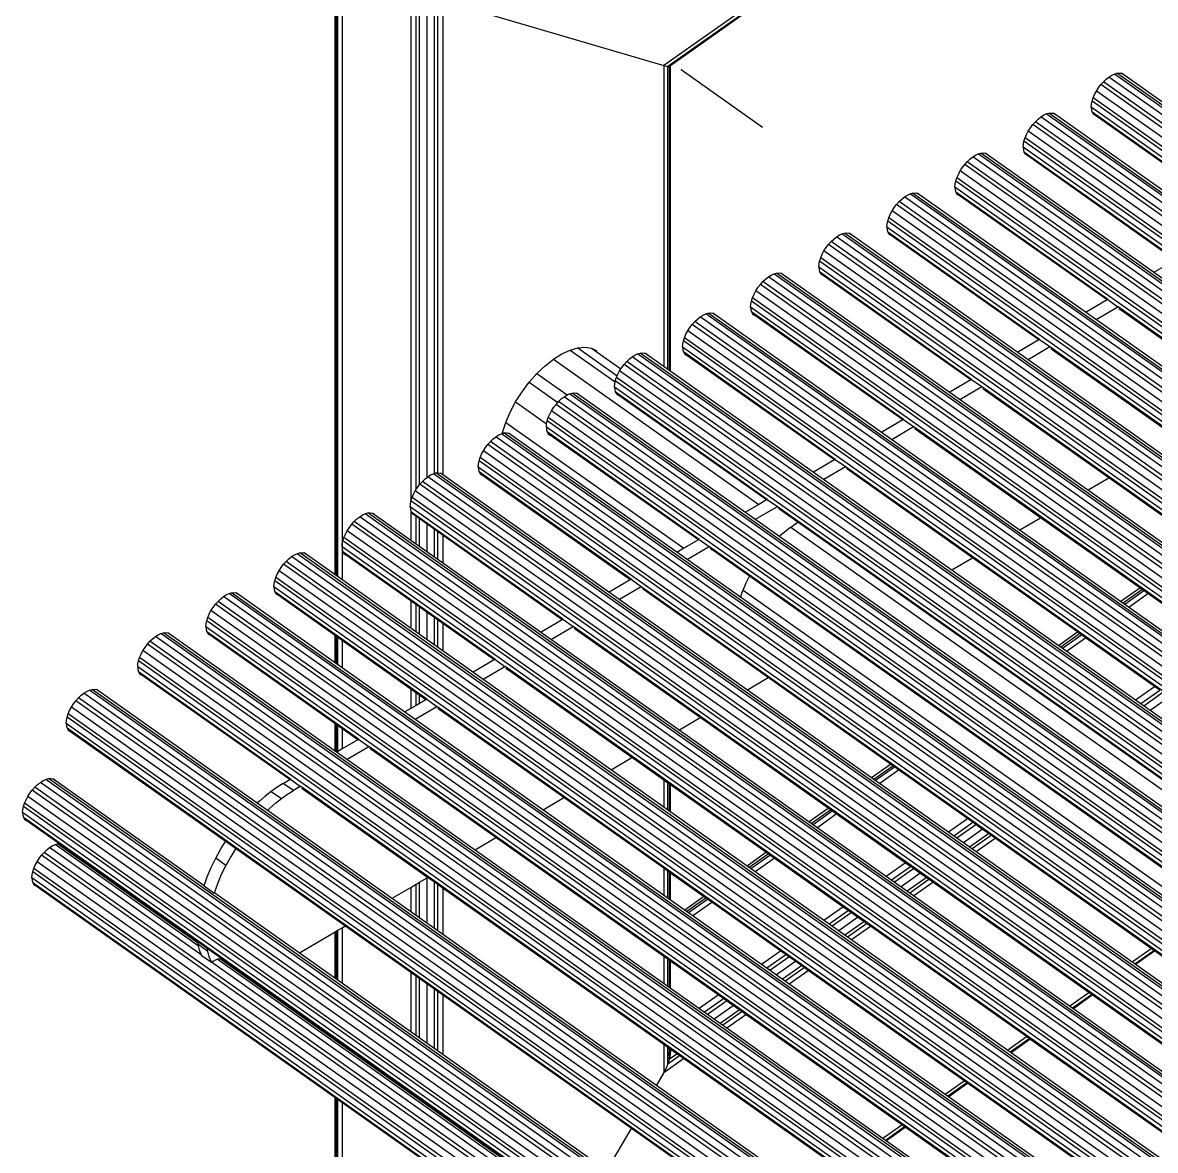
# Model space of a CAD drawing. Header units: millimetres. Extents: x 3440 to 9380, y -3644 to 556.
# Drawn here: x 6934.8 to 7254, y -1542 to -1224.2 of the extents above; entities that cross this region are included whole.
import ezdxf

# ---------------------------------------------------------------- set-up
doc = ezdxf.new("R2010")
doc.units = ezdxf.units.MM

msp = doc.modelspace()

# ---------------------------------------------------------------- linework, layer by layer
for p, q in [((7327.23, -1086.58), (7115.47, -1236.32)), ((7327.4, -1087.52), (7116.61, -1236.57)), ((7327.49, -1087.75), (7117.02, -1236.58)), ((7022.87, -1379.74), (7022.87, -1197.94)), ((7023.21, -1379.98), (7023.21, -1198.54)), ((7023.62, -1380.27), (7023.62, -1198.94)), ((7024.76, -1199.83), (7024.77, -1371.95)), ((7044.16, -1213.54), (7044.16, -1359.22)), ((7045.7, -1355.7), (7045.7, -1214.55)), ((7046.64, -1354.38), (7046.64, -1215.1)), ((7048.72, -1352.35), (7048.72, -1216.22)), ((7050.8, -1351.23), (7050.8, -1217.19)), ((7051.74, -1351.06), (7051.74, -1217.57)), ((7053.28, -1218.11), (7115.47, -1236.32)), ((7053.28, -1351.58), (7053.28, -1218.11)), ((7115.47, -1236.32), (7116.08, -1236.48)), ((7115.47, -1236.32), (7115.47, -1321.04)), ((7116.08, -1236.48), (7116.61, -1236.57)), ((7116.61, -1236.57), (7117.02, -1236.58)), ((7116.61, -1321.85), (7116.61, -1236.57)), ((7117.02, -1236.58), (7117.27, -1236.5)), ((7117.02, -1322.14), (7117.02, -1236.58)), ((7117.36, -1322.38), (7117.36, -1236.43)), ((7120.36, -1237.43), (7120.5, -1237.33)), ((7120.36, -1237.43), (7143.28, -1253.64)), ((7243.15, -1238.48), (7243.81, -1238.41)), ((7243.81, -1238.41), (7244.41, -1238.5)), ((7238.61, -1241.68), (7239.34, -1240.87)), ((7239.34, -1240.87), (7240.1, -1240.15)), ((7537.5, -1451.71), (7239.34, -1240.87)), ((7240.1, -1240.15), (7240.88, -1239.54)), ((7240.88, -1239.54), (7241.66, -1239.04)), ((7539.22, -1450.49), (7240.88, -1239.54)), ((7241.66, -1239.04), (7242.42, -1238.69)), ((7242.42, -1238.69), (7243.15, -1238.48)), ((7540.59, -1449.52), (7242.42, -1238.69)), ((7541.1, -1449.16), (7243.15, -1238.48)), ((7244.41, -1238.5), (7244.92, -1238.74)), ((7541.71, -1448.73), (7244.41, -1238.5)), ((7236.43, -1245.41), (7236.84, -1244.45)), ((7236.84, -1244.45), (7237.35, -1243.49)), ((7237.35, -1243.49), (7237.95, -1242.56)), ((7534.66, -1453.72), (7237.35, -1243.49)), ((7237.95, -1242.56), (7238.61, -1241.68)), ((7536.57, -1452.37), (7238.61, -1241.68)), ((7235.89, -1248.06), (7235.95, -1247.23)), ((7235.95, -1247.23), (7236.13, -1246.34)), ((7236.13, -1246.34), (7236.43, -1245.41)), ((7532.03, -1455.57), (7236.13, -1246.34)), ((7532.84, -1455), (7236.43, -1245.41)), ((7220.91, -1251.41), (7221.69, -1250.8)), ((7221.69, -1250.8), (7222.47, -1250.31)), ((7521.66, -1462.91), (7221.69, -1250.8)), ((7222.47, -1250.31), (7223.23, -1249.95)), ((7223.23, -1249.95), (7223.95, -1249.74)), ((7523.03, -1461.94), (7223.23, -1249.95)), ((7223.95, -1249.74), (7224.62, -1249.68)), ((7523.54, -1461.58), (7223.95, -1249.74)), ((7224.62, -1249.68), (7225.22, -1249.76)), ((7225.22, -1249.76), (7225.73, -1250)), ((7524.15, -1461.14), (7225.22, -1249.76)), ((7530.7, -1456.52), (7235.89, -1248.06)), ((7235.89, -1248.06), (7235.95, -1248.8)), ((7235.95, -1248.8), (7236.13, -1249.43)), ((7236.13, -1249.43), (7236.43, -1249.94)), ((7278.94, -1279.72), (7236.13, -1249.43)), ((7278.72, -1279.84), (7236.43, -1249.94)), ((7236.43, -1249.94), (7236.84, -1250.32)), ((7218.16, -1254.76), (7218.75, -1253.83)), ((7218.75, -1253.83), (7219.42, -1252.95)), ((7219.42, -1252.95), (7220.15, -1252.13)), ((7519.01, -1464.78), (7219.42, -1252.95)), ((7220.15, -1252.13), (7220.91, -1251.41)), ((7519.94, -1464.12), (7220.15, -1252.13)), ((7216.76, -1258.5), (7216.94, -1257.61)), ((7216.94, -1257.61), (7217.24, -1256.67)), ((7514.47, -1467.99), (7216.94, -1257.61)), ((7217.24, -1256.67), (7217.65, -1255.71)), ((7515.28, -1467.42), (7217.24, -1256.67)), ((7217.65, -1255.71), (7218.16, -1254.76)), ((7517.09, -1466.14), (7218.16, -1254.76)), ((7216.7, -1259.32), (7216.76, -1258.5)), ((7513.14, -1468.94), (7216.7, -1259.32)), ((7216.7, -1259.32), (7216.76, -1260.06)), ((7216.76, -1260.06), (7216.94, -1260.69)), ((7216.94, -1260.69), (7217.24, -1261.2)), ((7259.75, -1290.98), (7216.94, -1260.69)), ((7200.23, -1264.21), (7200.95, -1263.4)), ((7200.95, -1263.4), (7201.71, -1262.68)), ((7502.38, -1476.54), (7200.95, -1263.4)), ((7201.71, -1262.68), (7202.5, -1262.06)), ((7202.5, -1262.06), (7203.28, -1261.57)), ((7504.1, -1475.33), (7202.5, -1262.06)), ((7203.28, -1261.57), (7204.04, -1261.22)), ((7204.04, -1261.22), (7204.76, -1261)), ((7505.47, -1474.36), (7204.04, -1261.22)), ((7204.76, -1261), (7205.43, -1260.94)), ((7505.98, -1474), (7204.76, -1261)), ((7205.43, -1260.94), (7206.02, -1261.03)), ((7206.02, -1261.03), (7206.53, -1261.26)), ((7506.59, -1473.56), (7206.02, -1261.03)), ((7259.53, -1291.11), (7217.24, -1261.2)), ((7217.24, -1261.2), (7217.65, -1261.58)), ((7198.05, -1267.93), (7198.46, -1266.98)), ((7198.46, -1266.98), (7198.97, -1266.02)), ((7198.97, -1266.02), (7199.56, -1265.09)), ((7499.53, -1478.55), (7198.97, -1266.02)), ((7199.56, -1265.09), (7200.23, -1264.21)), ((7501.45, -1477.2), (7200.23, -1264.21)), ((7197.5, -1270.58), (7197.56, -1269.76)), ((7197.56, -1269.76), (7197.75, -1268.87)), ((7197.75, -1268.87), (7198.05, -1267.93)), ((7496.91, -1480.41), (7197.75, -1268.87)), ((7497.72, -1479.84), (7198.05, -1267.93)), ((7182.52, -1273.94), (7183.3, -1273.32)), ((7183.3, -1273.32), (7184.08, -1272.83)), ((7486.54, -1487.74), (7183.3, -1273.32)), ((7184.08, -1272.83), (7184.84, -1272.48)), ((7184.84, -1272.48), (7185.57, -1272.27)), ((7487.91, -1486.78), (7184.84, -1272.48)), ((7185.57, -1272.27), (7186.24, -1272.2)), ((7488.42, -1486.41), (7185.57, -1272.27)), ((7186.24, -1272.2), (7186.83, -1272.29)), ((7186.83, -1272.29), (7187.34, -1272.53)), ((7489.03, -1485.98), (7186.83, -1272.29)), ((7495.58, -1481.35), (7197.5, -1270.58)), ((7197.5, -1270.58), (7197.56, -1271.32)), ((7197.56, -1271.32), (7197.75, -1271.95)), ((7197.75, -1271.95), (7198.05, -1272.47)), ((7240.55, -1302.24), (7197.75, -1271.95)), ((7240.34, -1302.37), (7198.05, -1272.47)), ((7198.05, -1272.47), (7198.46, -1272.84)), ((7179.77, -1277.28), (7180.37, -1276.35)), ((7180.37, -1276.35), (7181.04, -1275.47)), ((7181.04, -1275.47), (7181.76, -1274.66)), ((7483.89, -1489.62), (7181.04, -1275.47)), ((7181.76, -1274.66), (7182.52, -1273.94)), ((7484.82, -1488.96), (7181.76, -1274.66)), ((7178.55, -1280.13), (7178.85, -1279.2)), ((7178.85, -1279.2), (7179.26, -1278.24)), ((7480.16, -1492.25), (7178.85, -1279.2)), ((7179.26, -1278.24), (7179.77, -1277.28)), ((7481.97, -1490.97), (7179.77, -1277.28)), ((7178.31, -1281.85), (7178.37, -1281.02)), ((7478.02, -1493.77), (7178.31, -1281.85)), ((7178.31, -1281.85), (7178.37, -1282.58)), ((7178.37, -1281.02), (7178.55, -1280.13)), ((7178.37, -1282.58), (7178.55, -1283.22)), ((7479.35, -1492.83), (7178.55, -1280.13)), ((7161.84, -1286.73), (7162.57, -1285.92)), ((7162.57, -1285.92), (7163.33, -1285.2)), ((7467.58, -1501.6), (7162.57, -1285.92)), ((7163.33, -1285.2), (7164.11, -1284.59)), ((7164.11, -1284.59), (7164.89, -1284.1)), ((7469.06, -1500.22), (7164.11, -1284.59)), ((7164.89, -1284.1), (7165.65, -1283.74)), ((7165.65, -1283.74), (7166.38, -1283.53)), ((7470.35, -1499.2), (7165.65, -1283.74)), ((7166.38, -1283.53), (7167.04, -1283.47)), ((7470.86, -1498.83), (7166.38, -1283.53)), ((7167.04, -1283.47), (7167.64, -1283.55)), ((7167.64, -1283.55), (7168.15, -1283.79)), ((7471.47, -1498.4), (7167.64, -1283.55)), ((7178.55, -1283.22), (7178.85, -1283.73)), ((7221.36, -1313.51), (7178.55, -1283.22)), ((7221.14, -1313.63), (7178.85, -1283.73)), ((7178.85, -1283.73), (7179.26, -1284.11)), ((7159.66, -1290.46), (7160.07, -1289.5)), ((7160.07, -1289.5), (7160.58, -1288.55)), ((7160.58, -1288.55), (7161.18, -1287.62)), ((7465.39, -1504.08), (7160.58, -1288.55)), ((7161.18, -1287.62), (7161.84, -1286.73)), ((7466.82, -1502.39), (7161.84, -1286.73)), ((7159.12, -1293.11), (7159.18, -1292.29)), ((7159.18, -1292.29), (7159.36, -1291.39)), ((7159.36, -1291.39), (7159.66, -1290.46)), ((7463.65, -1506.56), (7159.36, -1291.39)), ((7464.16, -1505.77), (7159.66, -1290.46)), ((7259.53, -1291.11), (7253.63, -1294.57)), ((7144.14, -1296.46), (7144.92, -1295.85)), ((7144.92, -1295.85), (7145.7, -1295.36)), ((7460.15, -1518.75), (7144.92, -1295.85)), ((7145.7, -1295.36), (7146.46, -1295)), ((7146.46, -1295), (7147.18, -1294.79)), ((7460.15, -1516.83), (7146.46, -1295)), ((7147.18, -1294.79), (7147.85, -1294.73)), ((7460.17, -1516.11), (7147.18, -1294.79)), ((7147.85, -1294.73), (7148.45, -1294.82)), ((7148.45, -1294.82), (7148.96, -1295.05)), ((7460.25, -1515.3), (7148.45, -1294.82)), ((7462.86, -1507.89), (7159.12, -1293.11)), ((7159.12, -1293.11), (7159.18, -1293.85)), ((7159.18, -1293.85), (7159.36, -1294.48)), ((7159.36, -1294.48), (7159.66, -1294.99)), ((7202.17, -1324.77), (7159.36, -1294.48)), ((7201.95, -1324.89), (7159.66, -1294.99)), ((7159.66, -1294.99), (7160.07, -1295.37)), ((7141.39, -1299.81), (7141.98, -1298.88)), ((7141.98, -1298.88), (7142.65, -1298)), ((7142.65, -1298), (7143.37, -1297.19)), ((7460.15, -1522.5), (7142.65, -1298)), ((7143.37, -1297.19), (7144.14, -1296.46)), ((7460.15, -1521.18), (7143.37, -1297.19)), ((7140.17, -1302.66), (7140.47, -1301.72)), ((7140.47, -1301.72), (7140.88, -1300.76)), ((7460.15, -1527.77), (7140.47, -1301.72)), ((7140.88, -1300.76), (7141.39, -1299.81)), ((7460.15, -1525.21), (7141.39, -1299.81)), ((7240.55, -1302.24), (7240.34, -1302.37)), ((7240.55, -1302.24), (7243.4, -1304.26)), ((7139.92, -1304.37), (7139.99, -1303.55)), ((7460.15, -1530.8), (7139.92, -1304.37)), ((7139.92, -1304.37), (7139.99, -1305.11)), ((7139.99, -1303.55), (7140.17, -1302.66)), ((7139.99, -1305.11), (7140.17, -1305.74)), ((7460.15, -1528.92), (7140.17, -1302.66)), ((7240.34, -1302.37), (7234.44, -1305.83)), ((7237.29, -1307.85), (7243.4, -1304.26)), ((7243.44, -1304.31), (7243.4, -1304.26)), ((7494.73, -1481.95), (7243.44, -1304.31)), ((7243.69, -1304.74), (7244.1, -1305.12)), ((7279.2, -1329.94), (7244.1, -1305.12)), ((7123.46, -1309.26), (7124.18, -1308.45)), ((7124.18, -1308.45), (7124.94, -1307.73)), ((7460.15, -1546.01), (7124.18, -1308.45)), ((7124.94, -1307.73), (7125.72, -1307.11)), ((7125.72, -1307.11), (7126.5, -1306.62)), ((7460.15, -1543.59), (7125.72, -1307.11)), ((7126.5, -1306.62), (7127.27, -1306.27)), ((7127.27, -1306.27), (7127.99, -1306.06)), ((7460.15, -1541.65), (7127.27, -1306.27)), ((7127.99, -1306.06), (7128.66, -1305.99)), ((7460.15, -1540.93), (7127.99, -1306.06)), ((7128.66, -1305.99), (7129.25, -1306.08)), ((7129.25, -1306.08), (7129.76, -1306.32)), ((7460.15, -1540.06), (7129.25, -1306.08)), ((7140.17, -1305.74), (7140.47, -1306.25)), ((7182.98, -1336.03), (7140.17, -1305.74)), ((7182.76, -1336.16), (7140.47, -1306.25)), ((7140.47, -1306.25), (7140.88, -1306.63)), ((7121.69, -1312.03), (7122.19, -1311.07)), ((7122.19, -1311.07), (7122.79, -1310.14)), ((7460.15, -1550.04), (7122.19, -1311.07)), ((7122.79, -1310.14), (7123.46, -1309.26)), ((7460.15, -1547.34), (7123.46, -1309.26)), ((7120.73, -1315.64), (7120.79, -1314.81)), ((7120.79, -1314.81), (7120.98, -1313.92)), ((7120.98, -1313.92), (7121.28, -1312.99)), ((7460.15, -1553.75), (7120.98, -1313.92)), ((7121.28, -1312.99), (7121.69, -1312.03)), ((7460.15, -1552.6), (7121.28, -1312.99)), ((7221.14, -1313.63), (7215.25, -1317.09)), ((7221.36, -1313.51), (7221.14, -1313.63)), ((7221.36, -1313.51), (7224.21, -1315.52)), ((7084.38, -1319.07), (7086.74, -1317.58)), ((7086.74, -1317.58), (7089.05, -1316.5)), ((7089.05, -1316.5), (7091.24, -1315.86)), ((7089.05, -1316.5), (7101.73, -1325.47)), ((7091.24, -1315.86), (7093.26, -1315.67)), ((7091.24, -1315.86), (7102.32, -1323.7)), ((7093.26, -1315.67), (7095.07, -1315.94)), ((7095.07, -1315.94), (7096.61, -1316.65)), ((7095.07, -1315.94), (7103.35, -1321.79)), ((7106.53, -1318.38), (7107.31, -1317.89)), ((7107.31, -1317.89), (7108.07, -1317.53)), ((7108.07, -1317.53), (7108.8, -1317.32)), ((7460.15, -1566.48), (7108.07, -1317.53)), ((7108.8, -1317.32), (7109.47, -1317.26)), ((7460.15, -1565.76), (7108.8, -1317.32)), ((7109.47, -1317.26), (7110.06, -1317.34)), ((7110.06, -1317.34), (7110.57, -1317.58)), ((7460.15, -1564.89), (7110.06, -1317.34)), ((7460.15, -1555.64), (7120.73, -1315.64)), ((7120.73, -1315.64), (7120.79, -1316.37)), ((7120.79, -1316.37), (7120.98, -1317.01)), ((7120.98, -1317.01), (7121.28, -1317.52)), ((7163.78, -1347.3), (7120.98, -1317.01)), ((7163.57, -1347.42), (7121.28, -1317.52)), ((7121.28, -1317.52), (7121.69, -1317.9)), ((7218.1, -1319.11), (7224.21, -1315.52)), ((7224.24, -1315.57), (7224.21, -1315.52)), ((7477.17, -1494.37), (7224.24, -1315.57)), ((7224.5, -1316), (7224.63, -1316.12)), ((7224.7, -1316.21), (7224.63, -1316.12)), ((7224.7, -1316.21), (7224.77, -1316.26)), ((7224.77, -1316.26), (7224.91, -1316.38)), ((7260.01, -1341.2), (7224.91, -1316.38)), ((7079.7, -1323.11), (7082.01, -1320.93)), ((7082.01, -1320.93), (7084.38, -1319.07)), ((7084.38, -1319.07), (7142.2, -1359.96)), ((7103.35, -1321.79), (7103.6, -1321.41)), ((7103.6, -1321.41), (7104.26, -1320.52)), ((7104.26, -1320.52), (7104.99, -1319.71)), ((7460.15, -1572.17), (7104.26, -1320.52)), ((7104.99, -1319.71), (7105.75, -1318.99)), ((7460.15, -1570.85), (7104.99, -1319.71)), ((7105.75, -1318.99), (7106.53, -1318.38)), ((7460.15, -1568.42), (7106.53, -1318.38)), ((7077.51, -1325.57), (7079.7, -1323.11)), ((7079.7, -1323.11), (7088.19, -1329.11)), ((7101.78, -1325.18), (7102.08, -1324.25)), ((7102.08, -1324.25), (7102.32, -1323.7)), ((7460.15, -1577.44), (7102.08, -1324.25)), ((7102.32, -1323.7), (7102.49, -1323.29)), ((7102.49, -1323.29), (7103, -1322.34)), ((7103, -1322.34), (7103.35, -1321.79)), ((7460.15, -1574.88), (7103, -1322.34)), ((7075.49, -1328.24), (7077.51, -1325.57)), ((7077.51, -1325.57), (7085.55, -1331.25)), ((7101.54, -1326.9), (7101.6, -1326.07)), ((7460.15, -1580.47), (7101.54, -1326.9)), ((7101.54, -1326.9), (7101.6, -1327.64)), ((7101.6, -1326.07), (7101.73, -1325.47)), ((7101.6, -1327.64), (7101.78, -1328.27)), ((7101.73, -1325.47), (7101.78, -1325.18)), ((7460.15, -1578.59), (7101.78, -1325.18)), ((7201.95, -1324.89), (7196.05, -1328.36)), ((7198.91, -1330.37), (7205.02, -1326.78)), ((7202.17, -1324.77), (7201.95, -1324.89)), ((7202.17, -1324.77), (7205.02, -1326.78)), ((7205.05, -1326.83), (7205.02, -1326.78)), ((7462.4, -1508.76), (7205.05, -1326.83)), ((7205.3, -1327.27), (7205.43, -1327.39)), ((7205.51, -1327.47), (7205.43, -1327.39)), ((7205.51, -1327.47), (7205.58, -1327.52)), ((7205.58, -1327.52), (7205.71, -1327.64)), ((7240.82, -1352.47), (7205.71, -1327.64)), ((7073.69, -1331.05), (7075.49, -1328.24)), ((7085.55, -1331.25), (7085.8, -1330.98)), ((7085.8, -1330.98), (7086.56, -1330.25)), ((7460.15, -1595.68), (7085.8, -1330.98)), ((7086.56, -1330.25), (7087.34, -1329.64)), ((7087.34, -1329.64), (7088.12, -1329.15)), ((7460.15, -1593.26), (7087.34, -1329.64)), ((7088.12, -1329.15), (7088.19, -1329.11)), ((7088.19, -1329.11), (7088.88, -1328.79)), ((7088.88, -1328.79), (7089.6, -1328.58)), ((7460.15, -1591.32), (7088.88, -1328.79)), ((7089.6, -1328.58), (7090.27, -1328.52)), ((7460.15, -1590.6), (7089.6, -1328.58)), ((7090.27, -1328.52), (7090.87, -1328.61)), ((7090.87, -1328.61), (7091.38, -1328.84)), ((7460.15, -1589.73), (7090.87, -1328.61)), ((7101.78, -1328.27), (7102.08, -1328.78)), ((7144.59, -1358.56), (7101.78, -1328.27)), ((7144.37, -1358.68), (7102.08, -1328.78)), ((7102.08, -1328.78), (7102.49, -1329.16)), ((7070.91, -1336.85), (7072.15, -1333.95)), ((7072.15, -1333.95), (7073.69, -1331.05)), ((7073.69, -1331.05), (7082.43, -1337.24)), ((7083.3, -1334.55), (7083.81, -1333.6)), ((7083.81, -1333.6), (7084.4, -1332.67)), ((7460.15, -1599.71), (7083.81, -1333.6)), ((7084.4, -1332.67), (7085.07, -1331.79)), ((7085.07, -1331.79), (7085.55, -1331.25)), ((7460.15, -1597.01), (7085.07, -1331.79)), ((7070, -1339.68), (7070.91, -1336.85)), ((7070.91, -1336.85), (7121.1, -1372.34)), ((7082.35, -1338.16), (7082.41, -1337.34)), ((7082.41, -1337.34), (7082.43, -1337.24)), ((7082.43, -1337.24), (7082.59, -1336.45)), ((7082.59, -1336.45), (7082.89, -1335.51)), ((7460.15, -1603.42), (7082.59, -1336.45)), ((7082.89, -1335.51), (7083.3, -1334.55)), ((7460.15, -1602.27), (7082.89, -1335.51)), ((7182.76, -1336.16), (7176.86, -1339.62)), ((7182.98, -1336.03), (7182.76, -1336.16)), ((7182.98, -1336.03), (7185.82, -1338.05)), ((7068.15, -1340.9), (7068.93, -1340.41)), ((7068.93, -1340.41), (7069.69, -1340.06)), ((7069.69, -1340.06), (7069.94, -1339.98)), ((8267.78, -2187.24), (7069.69, -1340.06)), ((7069.94, -1339.98), (7070, -1339.68)), ((7069.94, -1339.98), (7070.28, -1339.88)), ((7070, -1339.68), (7070.28, -1339.88)), ((7070.28, -1339.88), (7070.41, -1339.84)), ((7070.41, -1339.84), (7071.08, -1339.78)), ((8268.5, -2187.02), (7070.41, -1339.84)), ((7071.08, -1339.78), (7071.68, -1339.87)), ((7071.68, -1339.87), (7072.18, -1340.11)), ((8269.77, -2187.05), (7071.68, -1339.87)), ((7460.15, -1605.31), (7082.35, -1338.16)), ((7082.35, -1338.16), (7082.41, -1338.9)), ((7082.41, -1338.9), (7082.59, -1339.53)), ((7082.59, -1339.53), (7082.89, -1340.04)), ((7125.4, -1369.82), (7082.59, -1339.53)), ((7125.18, -1369.95), (7082.89, -1340.04)), ((7082.89, -1340.04), (7083.3, -1340.42)), ((7179.71, -1341.64), (7185.82, -1338.05)), ((7185.86, -1338.1), (7185.82, -1338.05)), ((7460.15, -1532), (7185.86, -1338.1)), ((7186.11, -1338.53), (7186.52, -1338.91)), ((7221.62, -1363.73), (7186.52, -1338.91)), ((7065.21, -1343.93), (7065.88, -1343.05)), ((7065.88, -1343.05), (7066.6, -1342.24)), ((8263.97, -2190.23), (7065.88, -1343.05)), ((7066.6, -1342.24), (7067.36, -1341.52)), ((8264.7, -2189.42), (7066.6, -1342.24)), ((7067.36, -1341.52), (7068.15, -1340.9)), ((8266.24, -2188.08), (7068.15, -1340.9)), ((7063.4, -1347.71), (7063.7, -1346.77)), ((7063.7, -1346.77), (7064.11, -1345.82)), ((8261.79, -2193.95), (7063.7, -1346.77)), ((7064.11, -1345.82), (7064.62, -1344.86)), ((7064.62, -1344.86), (7065.21, -1343.93)), ((8262.71, -2192.04), (7064.62, -1344.86)), ((7063.15, -1349.43), (7063.21, -1348.6)), ((8261.25, -2196.6), (7063.15, -1349.43)), ((7063.15, -1349.43), (7063.21, -1350.16)), ((7063.21, -1348.6), (7063.4, -1347.71)), ((7063.21, -1350.16), (7063.4, -1350.8)), ((8261.49, -2194.89), (7063.4, -1347.71)), ((7163.57, -1347.42), (7157.67, -1350.88)), ((7160.52, -1352.9), (7166.63, -1349.31)), ((7163.78, -1347.3), (7163.57, -1347.42)), ((7163.78, -1347.3), (7166.63, -1349.31)), ((7166.66, -1349.36), (7166.63, -1349.31)), ((7460.15, -1556.84), (7166.66, -1349.36)), ((7166.92, -1349.79), (7167.33, -1350.17)), ((7202.43, -1374.99), (7167.33, -1350.17)), ((7047.41, -1353.5), (7048.17, -1352.78)), ((7048.17, -1352.78), (7048.72, -1352.35)), ((7048.72, -1352.35), (7048.95, -1352.17)), ((7048.95, -1352.17), (7049.73, -1351.68)), ((8247.05, -2199.35), (7048.95, -1352.17)), ((7049.73, -1351.68), (7050.5, -1351.32)), ((7050.5, -1351.32), (7050.8, -1351.23)), ((8248.59, -2198.5), (7050.5, -1351.32)), ((7050.8, -1351.23), (7051.22, -1351.11)), ((7051.22, -1351.11), (7051.74, -1351.06)), ((8249.31, -2198.29), (7051.22, -1351.11)), ((7051.74, -1351.06), (7051.89, -1351.05)), ((7051.89, -1351.05), (7052.48, -1351.13)), ((7052.48, -1351.13), (7052.99, -1351.37)), ((8250.58, -2198.31), (7052.48, -1351.13)), ((7063.4, -1350.8), (7063.7, -1351.31)), ((7106.2, -1381.08), (7063.4, -1350.8)), ((7105.99, -1381.21), (7063.7, -1351.31)), ((7063.7, -1351.31), (7064.11, -1351.69)), ((7234.99, -1355.89), (7240.82, -1352.47)), ((7267.14, -1371.08), (7240.82, -1352.47)), ((7044.91, -1357.08), (7045.42, -1356.12)), ((7045.42, -1356.12), (7045.7, -1355.7)), ((8243.52, -2203.3), (7045.42, -1356.12)), ((7045.7, -1355.7), (7046.02, -1355.19)), ((7046.02, -1355.19), (7046.64, -1354.38)), ((7046.64, -1354.38), (7046.69, -1354.31)), ((7046.69, -1354.31), (7047.41, -1353.5)), ((8244.78, -2201.49), (7046.69, -1354.31)), ((8245.5, -2200.68), (7047.41, -1353.5)), ((7044.02, -1359.86), (7044.16, -1359.22)), ((7044.16, -1359.22), (7044.2, -1358.97)), ((7044.2, -1358.97), (7044.5, -1358.04)), ((8242.3, -2206.15), (7044.2, -1358.97)), ((7044.5, -1358.04), (7044.91, -1357.08)), ((8242.6, -2205.22), (7044.5, -1358.04)), ((7144.37, -1358.68), (7142.2, -1359.96)), ((7144.59, -1358.56), (7144.37, -1358.68)), ((7144.59, -1358.56), (7147.44, -1360.57)), ((7029.76, -1363.43), (7030.54, -1362.94)), ((7030.54, -1362.94), (7031.3, -1362.58)), ((7031.3, -1362.58), (7032.03, -1362.37)), ((8229.4, -2209.76), (7031.3, -1362.58)), ((7032.03, -1362.37), (7032.69, -1362.31)), ((8230.12, -2209.55), (7032.03, -1362.37)), ((7032.69, -1362.31), (7033.29, -1362.4)), ((7033.29, -1362.4), (7033.8, -1362.63)), ((8231.38, -2209.58), (7033.29, -1362.4)), ((7043.96, -1360.69), (7044.02, -1359.86)), ((8242.05, -2207.87), (7043.96, -1360.69)), ((7043.96, -1360.69), (7044.02, -1361.43)), ((7044.02, -1361.43), (7044.16, -1361.89)), ((7044.16, -1361.89), (7044.16, -1369.95)), ((7044.16, -1361.89), (7044.2, -1362.06)), ((7044.2, -1362.06), (7044.5, -1362.57)), ((7087.01, -1392.35), (7044.2, -1362.06)), ((7086.79, -1392.47), (7044.5, -1362.57)), ((7044.5, -1362.57), (7044.91, -1362.95)), ((7142.2, -1359.96), (7138.47, -1362.15)), ((7141.33, -1364.16), (7147.44, -1360.57)), ((7147.47, -1360.62), (7147.44, -1360.57)), ((7460.15, -1581.67), (7147.47, -1360.62)), ((7147.72, -1361.05), (7148.13, -1361.43)), ((7153.21, -1365.02), (7148.13, -1361.43)), ((7026.83, -1366.46), (7027.49, -1365.58)), ((7027.49, -1365.58), (7028.22, -1364.76)), ((8225.59, -2212.76), (7027.49, -1365.58)), ((7028.22, -1364.76), (7028.98, -1364.04)), ((8226.31, -2211.94), (7028.22, -1364.76)), ((7028.98, -1364.04), (7029.76, -1363.43)), ((8227.85, -2210.61), (7029.76, -1363.43)), ((7045.7, -1371.05), (7045.7, -1363.5)), ((7046.64, -1371.71), (7046.64, -1364.17)), ((7048.72, -1373.18), (7048.72, -1365.64)), ((7147.64, -1363.8), (7147.66, -1363.82)), ((7151.23, -1366.34), (7153.21, -1365.02)), ((7460.15, -1581.97), (7153.21, -1365.02)), ((7215.8, -1367.15), (7221.62, -1363.73)), ((7249.58, -1383.5), (7221.62, -1363.73)), ((7025.01, -1370.24), (7025.31, -1369.3)), ((7025.31, -1369.3), (7025.72, -1368.34)), ((8223.4, -2216.48), (7025.31, -1369.3)), ((7025.72, -1368.34), (7026.23, -1367.39)), ((7026.23, -1367.39), (7026.83, -1366.46)), ((8224.32, -2214.57), (7026.23, -1367.39)), ((7050.8, -1374.65), (7050.8, -1367.11)), ((7051.74, -1375.32), (7051.74, -1367.78)), ((7053.28, -1376.41), (7053.28, -1368.87)), ((7148.08, -1368.93), (7148.44, -1368.58)), ((7148.44, -1368.58), (7150.84, -1366.6)), ((7150.84, -1366.6), (7151.23, -1366.34)), ((7151.23, -1366.34), (7460.15, -1584.78)), ((7024.77, -1371.95), (7024.76, -1381.07)), ((7024.77, -1371.95), (7024.83, -1371.13)), ((8222.86, -2219.13), (7024.77, -1371.95)), ((7024.77, -1371.95), (7024.83, -1372.69)), ((7024.83, -1371.13), (7025.01, -1370.24)), ((8223.1, -2217.42), (7025.01, -1370.24)), ((7121.1, -1372.34), (7119.28, -1373.41)), ((7125.18, -1369.95), (7121.1, -1372.34)), ((7122.13, -1375.43), (7128.25, -1371.84)), ((7125.4, -1369.82), (7125.18, -1369.95)), ((7125.4, -1369.82), (7128.25, -1371.84)), ((7128.28, -1371.89), (7128.25, -1371.84)), ((7460.15, -1606.51), (7128.28, -1371.89)), ((7128.53, -1372.32), (7128.94, -1372.7)), ((7009.02, -1376.03), (7009.79, -1375.31)), ((7009.79, -1375.31), (7010.57, -1374.69)), ((7010.57, -1374.69), (7011.35, -1374.2)), ((8208.66, -2221.87), (7010.57, -1374.69)), ((7011.35, -1374.2), (7012.11, -1373.85)), ((7012.11, -1373.85), (7012.83, -1373.63)), ((8210.2, -2221.03), (7012.11, -1373.85)), ((7012.83, -1373.63), (7013.5, -1373.57)), ((8210.93, -2220.81), (7012.83, -1373.63)), ((7013.5, -1373.57), (7014.1, -1373.66)), ((7014.1, -1373.66), (7014.61, -1373.89)), ((8212.19, -2220.84), (7014.1, -1373.66)), ((7024.83, -1372.69), (7025.01, -1373.32)), ((7025.01, -1373.32), (7025.31, -1373.83)), ((7067.82, -1403.61), (7025.01, -1373.32)), ((7067.6, -1403.74), (7025.31, -1373.83)), ((7025.31, -1373.83), (7025.72, -1374.21)), ((7139.56, -1380.2), (7128.94, -1372.7)), ((7196.6, -1378.41), (7202.43, -1374.99)), ((7232.02, -1395.92), (7202.43, -1374.99)), ((7006.53, -1379.61), (7007.04, -1378.65)), ((7007.04, -1378.65), (7007.63, -1377.72)), ((8205.13, -2225.83), (7007.04, -1378.65)), ((7007.63, -1377.72), (7008.3, -1376.84)), ((7008.3, -1376.84), (7009.02, -1376.03)), ((8206.39, -2224.02), (7008.3, -1376.84)), ((8207.12, -2223.21), (7009.02, -1376.03)), ((7005.64, -1382.39), (7005.82, -1381.5)), ((7005.82, -1381.5), (7006.12, -1380.56)), ((8203.91, -2228.68), (7005.82, -1381.5)), ((7006.12, -1380.56), (7006.53, -1379.61)), ((8204.21, -2227.74), (7006.12, -1380.56)), ((7105.99, -1381.21), (7100.09, -1384.67)), ((7106.2, -1381.08), (7105.99, -1381.21)), ((7106.2, -1381.08), (7109.05, -1383.1)), ((7137.78, -1384.14), (7138.62, -1382.05)), ((7138.62, -1382.05), (7139.56, -1380.2)), ((7460.15, -1606.81), (7139.56, -1380.2)), ((6992.16, -1385.47), (6992.92, -1385.11)), ((6992.92, -1385.11), (6993.64, -1384.9)), ((8191.01, -2232.29), (6992.92, -1385.11)), ((6993.64, -1384.9), (6994.31, -1384.83)), ((8191.73, -2232.08), (6993.64, -1384.9)), ((6994.31, -1384.83), (6994.9, -1384.92)), ((6994.9, -1384.92), (6995.41, -1385.16)), ((8193, -2232.1), (6994.9, -1384.92)), ((7005.57, -1383.21), (7005.64, -1382.39)), ((8203.67, -2230.39), (7005.57, -1383.21)), ((7005.57, -1383.21), (7005.64, -1383.95)), ((7005.64, -1383.95), (7005.82, -1384.58)), ((7005.82, -1384.58), (7006.12, -1385.1)), ((7048.63, -1414.87), (7005.82, -1384.58)), ((7048.41, -1415), (7006.12, -1385.1)), ((7006.12, -1385.1), (7006.53, -1385.47)), ((7102.94, -1386.69), (7109.05, -1383.1)), ((7109.09, -1383.15), (7109.05, -1383.1)), ((7476.33, -1642.8), (7109.09, -1383.15)), ((7109.34, -1383.58), (7109.75, -1383.96)), ((7144.85, -1408.78), (7109.75, -1383.96)), ((7135.97, -1383.96), (7135.95, -1383.95)), ((7137.13, -1386.03), (7137.44, -1385)), ((7137.44, -1385), (7137.78, -1384.14)), ((7137.78, -1384.14), (7460.15, -1612.08)), ((7244.25, -1387.27), (7249.58, -1383.5)), ((7244.85, -1387.7), (7250.18, -1383.92)), ((7245.33, -1388.04), (7250.67, -1384.27)), ((7246.53, -1388.89), (7251.87, -1385.11)), ((7250.18, -1383.92), (7249.58, -1383.5)), ((7250.67, -1384.27), (7250.18, -1383.92)), ((7251.87, -1385.11), (7250.67, -1384.27)), ((7271.26, -1398.83), (7251.87, -1385.11)), ((6988.44, -1388.98), (6989.11, -1388.1)), ((6989.11, -1388.1), (6989.83, -1387.29)), ((8187.2, -2235.28), (6989.11, -1388.1)), ((6989.83, -1387.29), (6990.59, -1386.57)), ((8187.92, -2234.47), (6989.83, -1387.29)), ((6990.59, -1386.57), (6991.37, -1385.96)), ((6991.37, -1385.96), (6992.16, -1385.47)), ((8189.47, -2233.14), (6991.37, -1385.96)), ((7044.16, -1387.25), (7044.16, -1394.79)), ((7045.7, -1395.88), (7045.7, -1388.34)), ((6986.93, -1391.83), (6987.34, -1390.87)), ((6987.34, -1390.87), (6987.84, -1389.91)), ((6987.84, -1389.91), (6988.44, -1388.98)), ((8185.94, -2237.09), (6987.84, -1389.91)), ((7046.64, -1396.54), (7046.64, -1389)), ((7048.72, -1398.02), (7048.72, -1390.47)), ((6986.38, -1394.48), (6986.44, -1393.65)), ((8184.47, -2241.66), (6986.38, -1394.48)), ((6986.38, -1394.48), (6986.44, -1395.22)), ((6986.44, -1393.65), (6986.63, -1392.76)), ((6986.63, -1392.76), (6986.93, -1391.83)), ((8184.72, -2239.94), (6986.63, -1392.76)), ((8185.02, -2239.01), (6986.93, -1391.83)), ((7050.8, -1399.49), (7050.8, -1391.95)), ((7051.74, -1400.15), (7051.74, -1392.61)), ((7053.28, -1401.24), (7053.28, -1393.7)), ((7086.79, -1392.47), (7080.9, -1395.93)), ((7083.75, -1397.95), (7089.86, -1394.36)), ((7087.01, -1392.35), (7086.79, -1392.47)), ((7087.01, -1392.35), (7089.86, -1394.36)), ((7089.89, -1394.41), (7089.86, -1394.36)), ((7457.14, -1654.07), (7089.89, -1394.41)), ((7090.15, -1394.84), (7090.56, -1395.22)), ((6970.64, -1398.55), (6971.4, -1397.83)), ((6971.4, -1397.83), (6972.18, -1397.22)), ((6972.18, -1397.22), (6972.96, -1396.73)), ((8170.27, -2244.4), (6972.18, -1397.22)), ((6972.96, -1396.73), (6973.72, -1396.37)), ((6973.72, -1396.37), (6974.45, -1396.16)), ((8171.82, -2243.55), (6973.72, -1396.37)), ((6974.45, -1396.16), (6975.12, -1396.1)), ((8172.54, -2243.34), (6974.45, -1396.16)), ((6975.12, -1396.1), (6975.71, -1396.18)), ((6975.71, -1396.18), (6976.22, -1396.42)), ((8173.8, -2243.36), (6975.71, -1396.18)), ((6986.44, -1395.22), (6986.63, -1395.85)), ((6986.63, -1395.85), (6986.93, -1396.36)), ((7029.43, -1426.14), (6986.63, -1395.85)), ((7029.22, -1426.26), (6986.93, -1396.36)), ((6986.93, -1396.36), (6987.34, -1396.74)), ((7022.87, -1404.57), (7022.87, -1397.03)), ((7023.21, -1404.81), (7023.21, -1397.27)), ((7023.62, -1405.1), (7023.62, -1397.56)), ((7125.66, -1420.04), (7090.56, -1395.22)), ((7226.69, -1399.69), (7232.02, -1395.92)), ((7227.29, -1400.11), (7232.62, -1396.34)), ((7227.77, -1400.46), (7233.11, -1396.68)), ((7228.97, -1401.3), (7234.31, -1397.53)), ((7232.62, -1396.34), (7232.02, -1395.92)), ((7233.11, -1396.68), (7232.62, -1396.34)), ((7234.31, -1397.53), (7233.11, -1396.68)), ((7253.7, -1411.25), (7234.31, -1397.53)), ((6968.14, -1402.13), (6968.65, -1401.18)), ((6968.65, -1401.18), (6969.25, -1400.25)), ((8166.74, -2248.36), (6968.65, -1401.18)), ((6969.25, -1400.25), (6969.91, -1399.37)), ((6969.91, -1399.37), (6970.64, -1398.55)), ((8168.01, -2246.55), (6969.91, -1399.37)), ((8168.73, -2245.73), (6970.64, -1398.55)), ((7024.76, -1398.36), (7024.76, -1405.91)), ((6967.25, -1404.92), (6967.43, -1404.03)), ((6967.43, -1404.03), (6967.73, -1403.09)), ((8165.53, -2251.2), (6967.43, -1404.03)), ((6967.73, -1403.09), (6968.14, -1402.13)), ((8165.83, -2250.27), (6967.73, -1403.09)), ((7067.6, -1403.74), (7061.7, -1407.2)), ((7067.82, -1403.61), (7067.6, -1403.74)), ((7067.82, -1403.61), (7070.67, -1405.63)), ((6967.19, -1405.74), (6967.25, -1404.92)), ((8165.28, -2252.92), (6967.19, -1405.74)), ((6967.19, -1405.74), (6967.25, -1406.48)), ((6967.25, -1406.48), (6967.43, -1407.11)), ((6967.43, -1407.11), (6967.73, -1407.62)), ((7010.24, -1437.4), (6967.43, -1407.11)), ((7010.02, -1437.53), (6967.73, -1407.62)), ((6967.73, -1407.62), (6968.14, -1408)), ((7064.56, -1409.21), (7070.67, -1405.63)), ((7070.7, -1405.67), (7070.67, -1405.63)), ((7437.94, -1665.33), (7070.7, -1405.67)), ((7070.95, -1406.11), (7071.36, -1406.49)), ((7106.47, -1431.31), (7071.36, -1406.49)), ((7139.02, -1412.2), (7144.85, -1408.78)), ((7179.34, -1433.17), (7144.85, -1408.78)), ((6950.51, -1414.48), (6951.27, -1413.76)), ((6951.27, -1413.76), (6952.05, -1413.14)), ((6952.05, -1413.14), (6952.83, -1412.65)), ((8150.14, -2260.32), (6952.05, -1413.14)), ((6952.83, -1412.65), (6953.59, -1412.3)), ((6953.59, -1412.3), (6954.31, -1412.08)), ((8151.68, -2259.47), (6953.59, -1412.3)), ((6954.31, -1412.08), (6954.98, -1412.02)), ((8152.41, -2259.26), (6954.31, -1412.08)), ((6954.98, -1412.02), (6955.58, -1412.11)), ((6955.58, -1412.11), (6956.09, -1412.34)), ((8153.67, -2259.29), (6955.58, -1412.11)), ((7044.16, -1412.08), (7044.16, -1417.5)), ((7045.7, -1416.59), (7045.7, -1413.17)), ((7046.64, -1416.04), (7046.64, -1413.84)), ((7248.37, -1415.02), (7253.7, -1411.25)), ((7249.85, -1416.07), (7255.19, -1412.3)), ((7250.72, -1416.68), (7256.05, -1412.91)), ((7255.19, -1412.3), (7253.7, -1411.25)), ((6948.01, -1418.06), (6948.52, -1417.1)), ((6948.52, -1417.1), (6949.11, -1416.17)), ((8146.61, -2264.28), (6948.52, -1417.1)), ((6949.11, -1416.17), (6949.78, -1415.29)), ((6949.78, -1415.29), (6950.51, -1414.48)), ((8147.87, -2262.47), (6949.78, -1415.29)), ((8148.6, -2261.66), (6950.51, -1414.48)), ((7045.7, -1416.59), (7044.16, -1417.5)), ((7045.36, -1420.48), (7051.48, -1416.89)), ((7046.64, -1416.04), (7045.7, -1416.59)), ((7048.41, -1415), (7046.64, -1416.04)), ((7048.63, -1414.87), (7048.41, -1415)), ((7048.63, -1414.87), (7051.48, -1416.89)), ((7051.51, -1416.94), (7051.48, -1416.89)), ((7418.75, -1676.59), (7051.51, -1416.94)), ((7252.54, -1417.97), (7257.88, -1414.2)), ((6947.12, -1420.84), (6947.3, -1419.95)), ((6947.3, -1419.95), (6947.6, -1419.01)), ((8145.39, -2267.13), (6947.3, -1419.95)), ((6947.6, -1419.01), (6948.01, -1418.06)), ((8145.69, -2266.19), (6947.6, -1419.01)), ((7044.16, -1417.5), (7042.51, -1418.46)), ((7051.76, -1417.37), (7052.17, -1417.75)), ((7087.27, -1442.57), (7052.17, -1417.75)), ((7119.83, -1423.47), (7125.66, -1420.04)), ((7161.78, -1445.59), (7125.66, -1420.04)), ((6947.06, -1421.66), (6947.12, -1420.84)), ((8145.15, -2268.84), (6947.06, -1421.66)), ((6947.06, -1421.66), (6947.12, -1422.4)), ((6947.12, -1422.4), (6947.3, -1423.03)), ((6947.3, -1423.03), (6947.6, -1423.55)), ((8145.39, -2270.21), (6947.3, -1423.03)), ((8145.69, -2270.72), (6947.6, -1423.55)), ((6947.6, -1423.55), (6948.01, -1423.92)), ((7022.87, -1429.41), (7022.87, -1421.86)), ((7023.21, -1429.65), (7023.21, -1422.11)), ((7023.62, -1429.55), (7023.62, -1422.39)), ((7024.76, -1423.2), (7024.76, -1428.88)), ((7029.22, -1426.26), (7024.76, -1428.88)), ((7029.43, -1426.14), (7029.22, -1426.26)), ((7029.43, -1426.14), (7032.28, -1428.15)), ((7023.62, -1429.55), (7023.32, -1429.72)), ((7024.76, -1428.88), (7023.62, -1429.55)), ((7026.17, -1431.74), (7032.28, -1428.15)), ((7032.31, -1428.2), (7032.28, -1428.15)), ((7399.56, -1687.85), (7032.31, -1428.2)), ((7032.57, -1428.63), (7032.7, -1428.75)), ((7032.77, -1428.84), (7032.7, -1428.75)), ((7032.77, -1428.84), (7032.84, -1428.89)), ((7032.84, -1428.89), (7032.98, -1429.01)), ((7068.08, -1453.83), (7032.98, -1429.01)), ((7100.64, -1434.73), (7106.47, -1431.31)), ((7115.47, -1437.67), (7106.47, -1431.31)), ((7174.01, -1436.94), (7179.34, -1433.17)), ((7179.94, -1433.59), (7179.34, -1433.17)), ((7174.61, -1437.36), (7179.94, -1433.59)), ((7175.09, -1437.71), (7180.43, -1433.94)), ((7176.29, -1438.55), (7181.62, -1434.78)), ((7180.43, -1433.94), (7179.94, -1433.59)), ((7181.62, -1434.78), (7180.43, -1433.94)), ((7201.02, -1448.5), (7181.62, -1434.78)), ((6938.22, -1439.63), (6938.98, -1438.91)), ((6938.98, -1438.91), (6939.76, -1438.3)), ((6939.76, -1438.3), (6940.54, -1437.81)), ((8137.85, -2285.48), (6939.76, -1438.3)), ((6940.54, -1437.81), (6941.3, -1437.45)), ((6941.3, -1437.45), (6942.03, -1437.24)), ((8139.39, -2284.63), (6941.3, -1437.45)), ((6942.03, -1437.24), (6942.69, -1437.18)), ((8140.12, -2284.42), (6942.03, -1437.24)), ((6942.69, -1437.18), (6943.29, -1437.27)), ((6943.29, -1437.27), (6943.8, -1437.5)), ((6985.91, -1467.4), (6943.29, -1437.27)), ((7008.22, -1438.59), (7006.53, -1439.65)), ((7008.22, -1438.59), (7010.02, -1437.53)), ((7011.07, -1440.6), (7008.22, -1438.59)), ((7010.02, -1437.53), (7010.24, -1437.4)), ((7010.24, -1437.4), (7013.09, -1439.42)), ((7013.09, -1439.42), (7012.82, -1439.57)), ((7013.12, -1439.46), (7013.09, -1439.42)), ((7380.37, -1699.12), (7013.12, -1439.46)), ((7115.47, -1437.67), (7115.47, -1445.22)), ((7116.61, -1438.48), (7115.47, -1437.67)), ((7116.61, -1446.02), (7116.61, -1438.48)), ((7117.02, -1438.77), (7116.61, -1438.48)), ((7117.02, -1446.31), (7117.02, -1438.77)), ((7117.36, -1439.01), (7117.02, -1438.77)), ((7117.36, -1446.55), (7117.36, -1439.01)), ((7144.22, -1458), (7117.36, -1439.01)), ((6935.72, -1443.21), (6936.23, -1442.26)), ((6936.23, -1442.26), (6936.82, -1441.33)), ((8134.32, -2289.44), (6936.23, -1442.26)), ((6936.82, -1441.33), (6937.49, -1440.45)), ((6937.49, -1440.45), (6938.22, -1439.63)), ((8135.59, -2287.63), (6937.49, -1440.45)), ((8136.31, -2286.81), (6938.22, -1439.63)), ((7003.14, -1442.17), (7001.47, -1443.62)), ((7004.83, -1440.84), (7003.14, -1442.17)), ((7006.53, -1439.65), (7004.83, -1440.84)), ((7004.83, -1440.84), (7007.68, -1442.86)), ((7007.68, -1442.86), (7009.38, -1441.66)), ((7009.38, -1441.66), (7011.07, -1440.6)), ((7012.82, -1439.57), (7011.07, -1440.6)), ((7012.82, -1439.57), (7012.85, -1439.6)), ((7013.38, -1439.9), (7013.51, -1440.02)), ((7013.58, -1440.1), (7013.51, -1440.02)), ((7013.58, -1440.1), (7013.65, -1440.15)), ((7013.65, -1440.15), (7013.78, -1440.27)), ((7048.89, -1465.1), (7013.78, -1440.27)), ((7081.45, -1445.99), (7087.27, -1442.57)), ((7115.47, -1462.51), (7087.27, -1442.57)), ((6934.83, -1446), (6935.01, -1445.11)), ((6935.01, -1445.11), (6935.31, -1444.17)), ((8133.1, -2292.29), (6935.01, -1445.11)), ((6935.31, -1444.17), (6935.72, -1443.21)), ((8133.4, -2291.35), (6935.31, -1444.17)), ((7001.47, -1443.62), (7000.98, -1444.09)), ((7003.83, -1446.1), (7004.32, -1445.64)), ((7004.32, -1445.64), (7005.99, -1444.19)), ((7005.99, -1444.19), (7007.68, -1442.86)), ((7156.45, -1449.36), (7161.78, -1445.59)), ((7162.38, -1446.01), (7161.78, -1445.59)), ((6934.77, -1446.82), (6934.83, -1446)), ((8132.86, -2294), (6934.77, -1446.82)), ((6934.77, -1446.82), (6934.83, -1447.56)), ((6934.83, -1447.56), (6935.01, -1448.19)), ((6935.01, -1448.19), (6935.31, -1448.7)), ((8133.1, -2295.37), (6935.01, -1448.19)), ((8133.4, -2295.88), (6935.31, -1448.7)), ((6935.31, -1448.7), (6935.72, -1449.08)), ((7157.05, -1449.78), (7162.38, -1446.01)), ((7157.53, -1450.12), (7162.86, -1446.35)), ((7158.73, -1450.97), (7164.06, -1447.2)), ((7162.86, -1446.35), (7162.38, -1446.01)), ((7164.06, -1447.2), (7162.86, -1446.35)), ((7183.46, -1460.92), (7164.06, -1447.2)), ((7195.69, -1452.27), (7201.02, -1448.5)), ((7202.51, -1449.55), (7201.02, -1448.5)), ((7197.17, -1453.32), (7202.51, -1449.55)), ((7198.03, -1453.93), (7203.37, -1450.16)), ((7199.86, -1455.22), (7205.19, -1451.45)), ((7203.37, -1450.16), (7202.51, -1449.55)), ((7205.19, -1451.45), (7203.37, -1450.16)), ((7206.92, -1452.67), (7205.19, -1451.45)), ((6990.62, -1457.05), (6991.92, -1454.97)), ((7062.25, -1457.26), (7068.08, -1453.83)), ((7115.47, -1487.34), (7068.08, -1453.83)), ((7201.59, -1456.44), (7206.92, -1452.67)), ((7202.33, -1456.97), (7207.66, -1453.2)), ((7203.48, -1457.78), (7208.81, -1454.01)), ((7207.66, -1453.2), (7206.92, -1452.67)), ((7208.81, -1454.01), (7207.66, -1453.2)), ((7252.79, -1485.1), (7208.81, -1454.01)), ((6940.09, -1458.83), (6940.81, -1458.02)), ((6940.81, -1458.02), (6941.57, -1457.3)), ((8138.9, -2305.2), (6940.81, -1458.02)), ((6941.57, -1457.3), (6942.35, -1456.69)), ((6942.35, -1456.69), (6943.13, -1456.2)), ((6985.09, -1486.9), (6942.35, -1456.69)), ((6943.13, -1456.2), (6943.9, -1455.84)), ((6943.9, -1455.84), (6944.62, -1455.63)), ((6984.25, -1484.38), (6943.9, -1455.84)), ((6944.62, -1455.63), (6944.94, -1455.6)), ((6984.08, -1483.53), (6944.62, -1455.63)), ((6989.18, -1459.65), (6990.62, -1457.05)), ((6994.77, -1456.99), (6993.48, -1459.07)), ((7138.89, -1461.77), (7144.22, -1458)), ((7139.49, -1462.2), (7144.82, -1458.43)), ((7144.82, -1458.43), (7144.22, -1458)), ((7145.3, -1458.77), (7144.82, -1458.43)), ((6937.91, -1462.56), (6938.31, -1461.6)), ((6938.31, -1461.6), (6938.82, -1460.64)), ((6938.82, -1460.64), (6939.42, -1459.71)), ((8136.92, -2307.82), (6938.82, -1460.64)), ((6939.42, -1459.71), (6940.09, -1458.83)), ((8138.18, -2306.01), (6940.09, -1458.83)), ((6987.9, -1462.27), (6989.18, -1459.65)), ((6992.03, -1461.67), (6989.18, -1459.65)), ((6992.03, -1461.67), (6990.75, -1464.29)), ((6993.48, -1459.07), (6992.03, -1461.67)), ((7139.97, -1462.54), (7145.3, -1458.77)), ((7141.17, -1463.39), (7146.5, -1459.62)), ((7146.5, -1459.62), (7145.3, -1458.77)), ((7165.9, -1473.33), (7146.5, -1459.62)), ((7178.13, -1464.69), (7183.46, -1460.92)), ((7184.94, -1461.97), (7183.46, -1460.92)), ((6937.36, -1465.21), (6937.42, -1464.38)), ((6937.42, -1464.38), (6937.61, -1463.49)), ((6937.61, -1463.49), (6937.91, -1462.56)), ((8135.7, -2310.67), (6937.61, -1463.49)), ((8136, -2309.74), (6937.91, -1462.56)), ((6985.91, -1467.4), (6986.79, -1464.89)), ((6986.79, -1464.89), (6987.9, -1462.27)), ((6990.75, -1464.29), (6989.65, -1466.91)), ((7048.72, -1465.2), (7048.89, -1465.1)), ((7050.8, -1466.45), (7048.89, -1465.1)), ((7115.47, -1462.51), (7115.47, -1470.05)), ((7116.61, -1463.31), (7115.47, -1462.51)), ((7116.61, -1470.86), (7116.61, -1463.31)), ((7117.02, -1463.6), (7116.61, -1463.31)), ((7117.02, -1471.14), (7117.02, -1463.6)), ((7117.36, -1463.85), (7117.02, -1463.6)), ((7117.36, -1471.39), (7117.36, -1463.85)), ((7126.66, -1470.42), (7117.36, -1463.85)), ((7179.61, -1465.74), (7184.94, -1461.97)), ((7180.47, -1466.35), (7185.81, -1462.57)), ((7182.3, -1467.64), (7187.63, -1463.87)), ((7184.03, -1468.86), (7189.36, -1465.09)), ((7185.81, -1462.57), (7184.94, -1461.97)), ((7187.63, -1463.87), (7185.81, -1462.57)), ((7189.36, -1465.09), (7187.63, -1463.87)), ((7190.1, -1465.61), (7189.36, -1465.09)), ((8135.45, -2312.39), (6937.36, -1465.21)), ((6937.36, -1465.21), (6937.42, -1465.95)), ((6937.42, -1465.95), (6937.61, -1466.58)), ((6937.61, -1466.58), (6937.91, -1467.09)), ((8135.7, -2313.76), (6937.61, -1466.58)), ((8136, -2314.27), (6937.91, -1467.09)), ((6937.91, -1467.09), (6938.31, -1467.47)), ((6985.88, -1467.49), (6985.91, -1467.4)), ((6985.88, -1467.49), (6988.73, -1469.49)), ((6989.65, -1466.91), (6988.73, -1469.49)), ((7038.94, -1470.93), (7044.16, -1467.88)), ((7044.16, -1467.88), (7045.7, -1466.97)), ((7044.16, -1467.88), (7044.16, -1474.62)), ((7045.7, -1466.97), (7046.64, -1466.42)), ((7045.7, -1475.71), (7045.7, -1466.97)), ((7046.64, -1466.42), (7048.72, -1465.2)), ((7046.64, -1476.37), (7046.64, -1466.42)), ((7048.72, -1477.84), (7048.72, -1465.2)), ((7050.8, -1479.32), (7050.8, -1466.45)), ((7051.74, -1467.11), (7050.8, -1466.45)), ((7051.74, -1479.98), (7051.74, -1467.11)), ((7053.28, -1468.2), (7051.74, -1467.11)), ((7053.28, -1481.07), (7053.28, -1468.2)), ((7115.47, -1512.18), (7053.28, -1468.2)), ((7184.77, -1469.38), (7190.1, -1465.61)), ((7185.92, -1470.2), (7191.25, -1466.43)), ((7191.25, -1466.43), (7190.1, -1465.61)), ((7235.23, -1497.52), (7191.25, -1466.43)), ((7356.03, -1729.12), (6988.93, -1469.54)), ((7121.33, -1474.19), (7126.66, -1470.42)), ((7121.93, -1474.62), (7127.26, -1470.84)), ((7122.41, -1474.96), (7127.74, -1471.19)), ((7127.26, -1470.84), (7126.66, -1470.42)), ((7127.74, -1471.19), (7127.26, -1470.84)), ((7128.94, -1472.03), (7127.74, -1471.19)), ((7123.61, -1475.81), (7128.94, -1472.03)), ((7148.34, -1485.75), (7128.94, -1472.03)), ((7160.57, -1477.1), (7165.9, -1473.33)), ((7162.05, -1478.15), (7167.38, -1474.38)), ((7167.38, -1474.38), (7165.9, -1473.33)), ((7168.25, -1474.99), (7167.38, -1474.38)), ((7162.91, -1478.76), (7168.25, -1474.99)), ((7164.74, -1480.06), (7170.07, -1476.28)), ((7166.47, -1481.28), (7171.8, -1477.5)), ((7170.07, -1476.28), (7168.25, -1474.99)), ((7171.8, -1477.5), (7170.07, -1476.28)), ((7172.54, -1478.03), (7171.8, -1477.5)), ((7012.79, -1486.28), (7022.87, -1480.37)), ((7022.87, -1480.37), (7023.21, -1480.17)), ((7022.87, -1493.41), (7022.87, -1480.37)), ((7023.21, -1480.17), (7023.62, -1479.93)), ((7023.21, -1493.66), (7023.21, -1480.17)), ((7023.62, -1479.93), (7024.76, -1479.26)), ((7023.62, -1493.94), (7023.62, -1479.93)), ((7024.76, -1479.26), (7025.58, -1478.78)), ((7024.76, -1479.26), (7024.76, -1494.75)), ((7167.21, -1481.8), (7172.54, -1478.03)), ((7168.36, -1482.61), (7173.69, -1478.84)), ((7173.69, -1478.84), (7172.54, -1478.03)), ((7217.66, -1509.94), (7173.69, -1478.84)), ((6984.04, -1483.25), (6984.08, -1483.53)), ((6984.08, -1483.53), (6984.11, -1483.82)), ((6984.11, -1483.82), (6986.97, -1485.83)), ((6984.11, -1483.82), (6984.25, -1484.38)), ((6984.25, -1484.38), (6984.52, -1485.48)), ((6984.52, -1485.48), (6985.09, -1486.9)), ((6985.09, -1486.9), (6985.11, -1486.97)), ((6985.11, -1486.97), (6987.96, -1488.98)), ((6986.97, -1485.83), (6986.9, -1485.27)), ((6987.37, -1487.49), (6986.97, -1485.83)), ((7115.47, -1487.34), (7115.47, -1494.89)), ((7116.61, -1488.15), (7115.47, -1487.34)), ((7143.01, -1489.52), (7148.34, -1485.75)), ((7144.49, -1490.57), (7149.82, -1486.8)), ((7145.35, -1491.18), (7150.69, -1487.41)), ((7149.82, -1486.8), (7148.34, -1485.75)), ((7150.69, -1487.41), (7149.82, -1486.8)), ((7152.51, -1488.7), (7150.69, -1487.41)), ((7247.45, -1488.87), (7252.79, -1485.1)), ((7248.2, -1489.4), (7253.53, -1485.63)), ((7248.41, -1489.55), (7253.74, -1485.78)), ((7253.53, -1485.63), (7252.79, -1485.1)), ((7253.74, -1485.78), (7253.53, -1485.63)), ((7476.11, -1642.93), (7253.74, -1485.78)), ((6987.96, -1488.98), (6987.37, -1487.49)), ((6987.99, -1488.96), (6988.78, -1488.47)), ((7355.21, -1748.62), (6987.99, -1488.96)), ((6988.99, -1488.37), (6988.81, -1488.45)), ((6988.99, -1488.37), (6989.54, -1488.11)), ((7354.38, -1746.09), (6989.54, -1488.11)), ((6989.63, -1488.08), (6989.86, -1488.02)), ((6989.86, -1488.02), (6990.26, -1487.9)), ((7354.2, -1745.25), (6990.26, -1487.9)), ((7116.61, -1495.69), (7116.61, -1488.15)), ((7117.02, -1488.44), (7116.61, -1488.15)), ((7117.02, -1495.98), (7117.02, -1488.44)), ((7117.36, -1488.68), (7117.02, -1488.44)), ((7117.36, -1496.22), (7117.36, -1488.68)), ((7130.78, -1498.17), (7117.36, -1488.68)), ((7147.18, -1492.47), (7152.51, -1488.7)), ((7148.91, -1493.69), (7154.24, -1489.92)), ((7149.65, -1494.22), (7154.98, -1490.45)), ((7154.24, -1489.92), (7152.51, -1488.7)), ((7154.98, -1490.45), (7154.24, -1489.92)), ((7156.13, -1491.26), (7154.98, -1490.45)), ((7044.16, -1491.91), (7044.16, -1508.47)), ((7045.7, -1509.56), (7045.7, -1493)), ((7046.64, -1510.22), (7046.64, -1493.66)), ((7150.8, -1495.03), (7156.13, -1491.26)), ((7200.1, -1522.35), (7156.13, -1491.26)), ((7048.72, -1511.69), (7048.72, -1495.14)), ((7050.8, -1513.16), (7050.8, -1496.61)), ((7051.74, -1513.83), (7051.74, -1497.27)), ((7053.28, -1514.92), (7053.28, -1498.36)), ((7125.45, -1501.94), (7130.78, -1498.17)), ((7126.93, -1502.99), (7132.26, -1499.22)), ((7127.79, -1503.6), (7133.12, -1499.83)), ((7132.26, -1499.22), (7130.78, -1498.17)), ((7133.12, -1499.83), (7132.26, -1499.22)), ((7134.95, -1501.12), (7133.12, -1499.83)), ((7229.89, -1501.29), (7235.23, -1497.52)), ((7230.64, -1501.82), (7235.97, -1498.05)), ((7230.85, -1501.97), (7236.18, -1498.19)), ((7235.97, -1498.05), (7235.23, -1497.52)), ((7236.18, -1498.19), (7235.97, -1498.05)), ((7456.92, -1654.19), (7236.18, -1498.19)), ((7129.62, -1504.89), (7134.95, -1501.12)), ((7131.34, -1506.11), (7136.68, -1502.34)), ((7132.09, -1506.64), (7137.42, -1502.86)), ((7136.68, -1502.34), (7134.95, -1501.12)), ((7137.42, -1502.86), (7136.68, -1502.34)), ((7138.57, -1503.68), (7137.42, -1502.86)), ((7133.24, -1507.45), (7138.57, -1503.68)), ((7182.54, -1534.77), (7138.57, -1503.68)), ((7115.47, -1512.18), (7115.47, -1520.01)), ((7116.61, -1512.98), (7115.47, -1512.18)), ((7212.33, -1513.71), (7217.66, -1509.94)), ((7213.08, -1514.24), (7218.41, -1510.46)), ((7213.29, -1514.38), (7218.62, -1510.61)), ((7218.41, -1510.46), (7217.66, -1509.94)), ((7218.62, -1510.61), (7218.41, -1510.46)), ((7437.73, -1665.45), (7218.62, -1510.61)), ((7115.47, -1520.01), (7121.01, -1516.09)), ((7116.61, -1513.42), (7116.61, -1512.98)), ((7116.92, -1513.2), (7116.61, -1512.98)), ((7116.61, -1513.42), (7116.92, -1513.2)), ((7116.61, -1514.64), (7116.61, -1513.42)), ((7116.61, -1514.64), (7117.02, -1514.35)), ((7116.61, -1515.17), (7116.61, -1514.64)), ((7116.61, -1515.17), (7117.02, -1514.88)), ((7116.61, -1515.98), (7116.61, -1515.17)), ((7116.61, -1517.58), (7119.86, -1515.28)), ((7116.61, -1515.98), (7117.02, -1515.69)), ((7116.61, -1517.58), (7116.61, -1515.98)), ((7117.02, -1513.27), (7116.92, -1513.2)), ((7117.02, -1514.35), (7117.02, -1513.27)), ((7117.36, -1513.51), (7117.02, -1513.27)), ((7117.02, -1514.88), (7117.02, -1514.35)), ((7117.02, -1516.24), (7119.12, -1514.76)), ((7117.27, -1514.88), (7117.02, -1516.24)), ((7117.02, -1515.69), (7117.02, -1514.88)), ((7117.02, -1516.24), (7117.02, -1515.69)), ((7117.27, -1514.17), (7117.32, -1514.14)), ((7117.32, -1514.14), (7117.27, -1514.88)), ((7117.36, -1513.56), (7117.32, -1514.14)), ((7117.36, -1513.51), (7117.36, -1513.56)), ((7117.39, -1513.54), (7117.36, -1513.51)), ((7117.36, -1513.56), (7117.39, -1513.54)), ((7119.12, -1514.76), (7117.39, -1513.54)), ((7119.86, -1515.28), (7119.12, -1514.76)), ((7121.01, -1516.09), (7119.86, -1515.28)), ((7164.98, -1547.19), (7121.01, -1516.09)), ((7116.08, -1518.85), (7115.47, -1520.01)), ((7116.61, -1517.58), (7116.08, -1518.85)), ((7117.02, -1516.24), (7116.61, -1517.58)), ((7115.47, -1520.01), (7113.39, -1523.57)), ((7194.77, -1526.12), (7200.1, -1522.35)), ((7200.85, -1522.88), (7200.1, -1522.35)), ((7195.52, -1526.65), (7200.85, -1522.88)), ((7195.73, -1526.8), (7201.06, -1523.03)), ((7201.06, -1523.03), (7200.85, -1522.88)), ((7418.53, -1676.72), (7201.06, -1523.03)), ((7022.87, -1612.46), (7022.87, -1527.26)), ((7023.21, -1614.8), (7023.21, -1527.5)), ((7023.62, -1615.73), (7023.62, -1527.79)), ((7024.76, -1528.59), (7024.76, -1617.02)), ((7177.21, -1538.54), (7182.54, -1534.77)), ((7177.96, -1539.07), (7183.29, -1535.3)), ((7183.29, -1535.3), (7182.54, -1534.77)), ((7183.5, -1535.45), (7183.29, -1535.3)), ((7106.22, -1535.8), (7099.37, -1547.5)), ((7178.17, -1539.22), (7183.5, -1535.45)), ((7399.34, -1687.98), (7183.5, -1535.45))]:
    msp.add_line(p, q)

doc.saveas('drawing.dxf')
